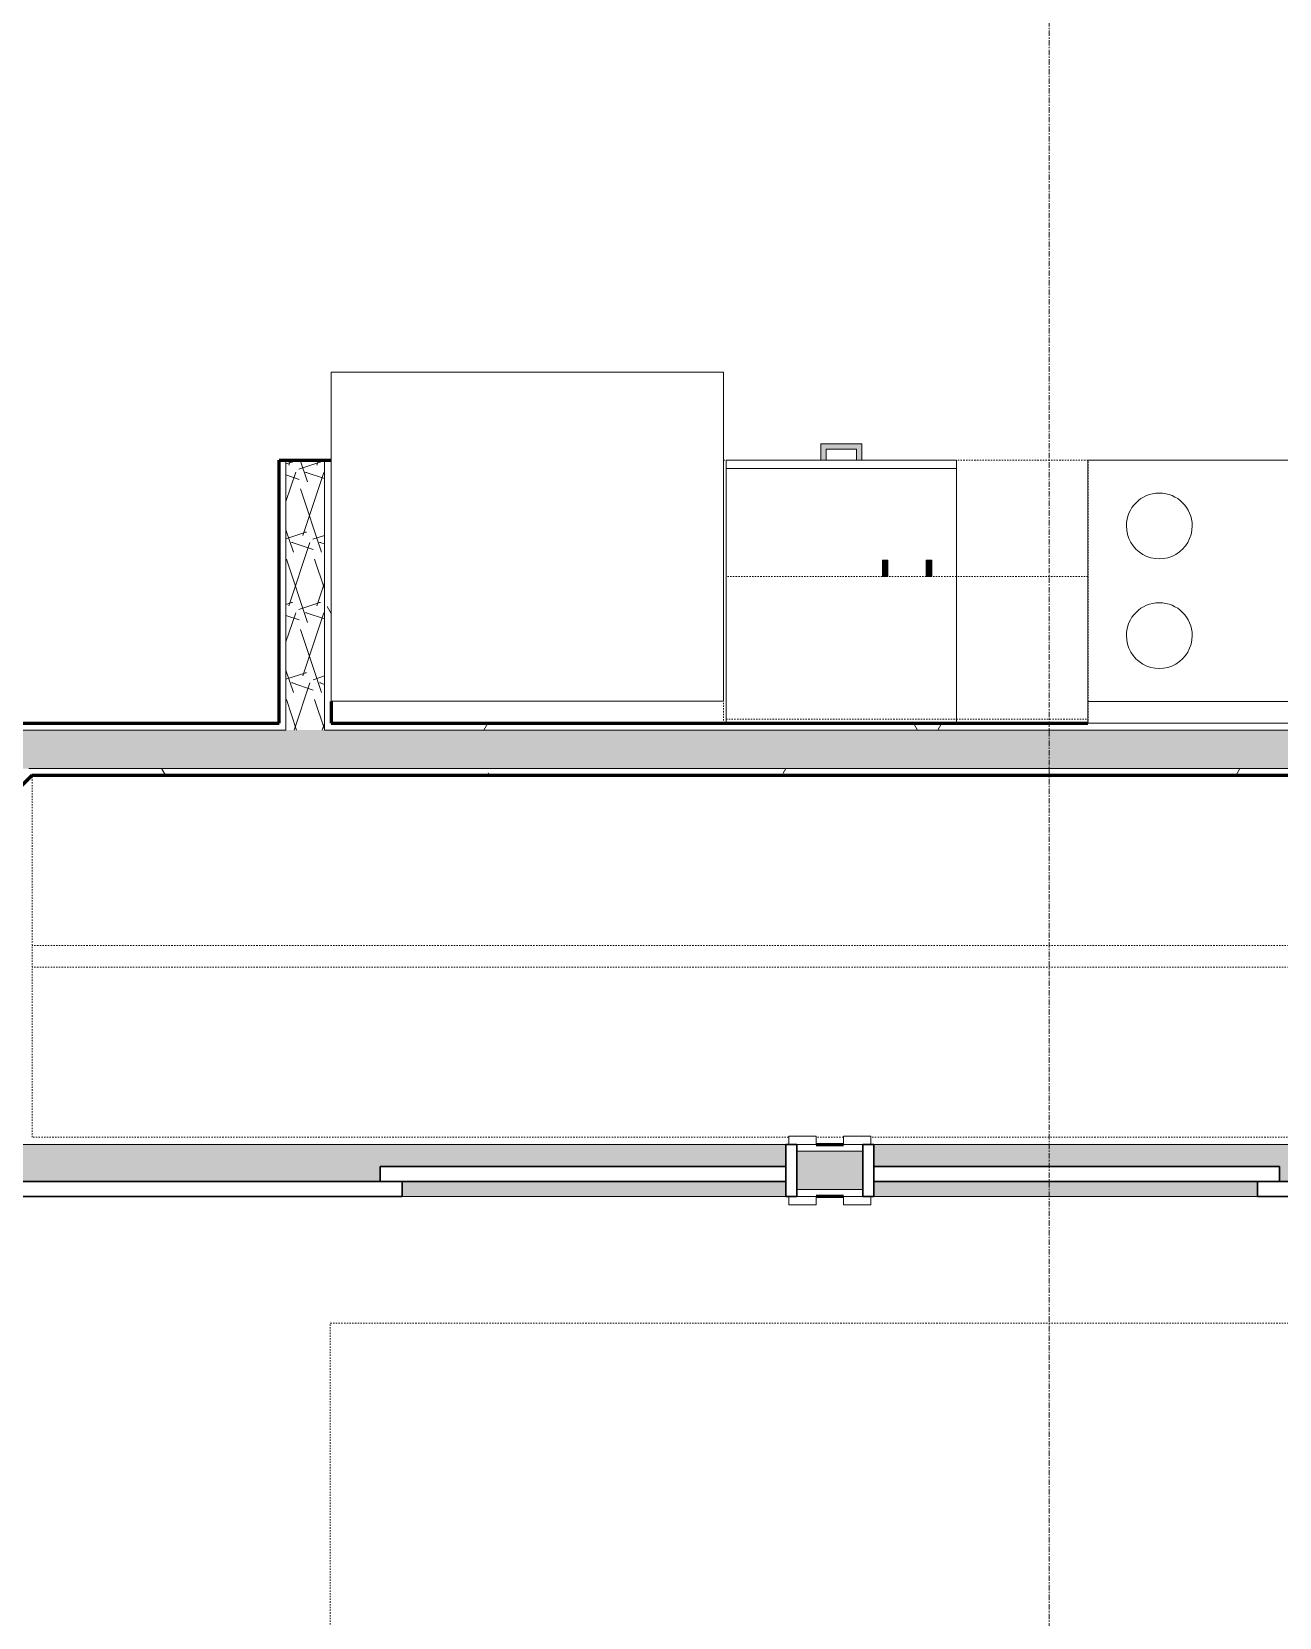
# Model space of a CAD drawing. Header units: inches. Extents: x -4169 to -1846, y 9706 to 12377.
# Drawn here: x -2266.1 to -2152.3, y 10509.2 to 10653.8 of the extents above; entities that cross this region are included whole.
import ezdxf

# ---------------------------------------------------------------- set-up
doc = ezdxf.new("R2010")
doc.units = ezdxf.units.IN
doc.header["$MEASUREMENT"] = 0
doc.linetypes.add('Dash', pattern=[0.25, 0.125, -0.125])
doc.linetypes.add('Grid Line 1_2_', pattern=[0.875, 0.5, -0.125, 0.125, -0.125])
for name, color, linetype, lineweight in [('0-1', 7, 'Continuous', 5), ('0-2', 50, 'Continuous', 18), ('A-DOOR-1', 250, 'Continuous', 9), ('A-DOOR-2', 90, 'Continuous', 30), ('A-DOOR-FRAM-1', 90, 'Continuous', 30), ('A-WALL-1', 8, 'Continuous', 5), ('A-WALL-4', 10, 'Continuous', 60), ('A-WALL-5', 50, 'Continuous', 18), ('A-WALL-PATT-1', 250, 'Continuous', 9), ('A-WALL-PATT-2', 253, 'Continuous', 9), ('I-FURN-1', 250, 'Continuous', 9), ('I-FURN-HDLN-1', 250, 'Dash', 9), ('Q-CASE-1', 9, 'Continuous', 9), ('Q-CASE-3', 250, 'Continuous', 9), ('Q-CASE-4', 250, 'Dash', 9), ('Q-CASE-5', 254, 'Continuous', 9), ('Q-CASE-HDLN-1', 250, 'Dash', 9), ('Q-SPCQ-1', 250, 'Continuous', 9), ('S-GRID-1', 1, 'Grid Line 1_2_', 9)]:
    doc.layers.add(name, color=color, linetype=linetype, lineweight=lineweight)
pattern_1 = [(0, (0, 0), (20.48, 5.12), [0.845, -14.515, 0.845, -14.515, -81.92]), (0, (0, 0), (20.48, 5.12), [-30.72, 0.845, -29.875, 0.845, -14.515, -35.84]), (0, (0, 0), (20.48, 5.12), [-76.8, 0.845, -9.395, 0.845, -24.755]), (120, (7.68, 2.56), (-14.67405, 15.1762003), [0.845, -14.515, 0.845, -14.515, -81.92]), (120, (7.68, 2.56), (-14.67405, 15.1762003), [-30.72, 0.845, -29.875, 0.845, -14.515, -35.84]), (120, (7.68, 2.56), (-14.67405, 15.1762003), [-76.8, 0.845, -9.395, 0.845, -24.755]), (240, (10.24, 12.8), (-5.80595, -20.2962003), [0.845, -14.515, 0.845, -14.515, -81.92]), (240, (10.24, 12.8), (-5.80595, -20.2962003), [-30.72, 0.845, -29.875, 0.845, -14.515, -35.84]), (240, (10.24, 12.8), (-5.80595, -20.2962003), [-76.8, 0.845, -9.395, 0.845, -24.755])]
pattern_2 = [(161.57, (0.32, 0.32), (-2.560496185, -0.000537386), [0, -18.214, 2.022, 0]), (18.43, (-0.32, 0.32), (-2.560496185, 0.000537386), [0, -18.214, 2.022, 0]), (108.43, (0.32, 0.32), (1.27922091, -6.400876726), [6.07, -14.166]), (71.57, (-0.32, 0.32), (1.27922091, 6.400876726), [6.07, -14.166])]

# ---------------------------------------------------------------- blocks, each defined once
blk = doc.blocks.new('SLIDING - FLUSH - 6-0 x 6-8-2636083-ENLARGED RCP - 2ND FLOOR PLAN')
at = {"layer": 'A-DOOR-1'}
for p, q in [((-36.25, 3), (-38.75, 3)), ((-38.75, 3), (-38.75, 2.25)), ((-36.25, 2.25), (-36.25, 3)), ((38.75, 3), (36.25, 3)), ((36.25, 3), (36.25, 2.25)), ((38.75, 2.25), (38.75, 3)), ((-38.75, 2.25), (-36.25, 2.25)), ((36.25, 2.25), (38.75, 2.25)), ((-36.25, -2.5), (-38.75, -2.5)), ((-38.75, -2.5), (-38.75, -3.25)), ((-36.25, -3.25), (-36.25, -2.5)), ((38.75, -2.5), (36.25, -2.5)), ((36.25, -2.5), (36.25, -3.25)), ((38.75, -3.25), (38.75, -2.5)), ((-38.75, -3.25), (-36.25, -3.25)), ((36.25, -3.25), (38.75, -3.25))]:
    blk.add_line(p, q, dxfattribs=at)
at = {"layer": 'A-DOOR-2'}
for p, q in [((1, 2.25), (-36, 2.25)), ((-36, 2.25), (-36, 0.875)), ((1, 0.875), (1, 2.25)), ((-36, 0.875), (1, 0.875)), ((36, 0.875), (-1, 0.875)), ((-1, 0.875), (-1, -0.5)), ((36, -0.5), (36, 0.875)), ((-1, -0.5), (36, -0.5))]:
    blk.add_line(p, q, dxfattribs=at)
at = {"layer": 'A-DOOR-FRAM-1'}
for p, q in [((-36, 2.25), (-37, 2.25)), ((-37, 2.25), (-37, -2.5)), ((-36, -2.5), (-36, 2.25)), ((36, 2.25), (36, -2.5)), ((37, 2.25), (36, 2.25)), ((37, -2.5), (37, 2.25)), ((-37, -2.5), (-36, -2.5)), ((36, -2.5), (37, -2.5))]:
    blk.add_line(p, q, dxfattribs=at)
blk = doc.blocks.new('OD_CW_Closet - OD_CW_Closet-2069095-ENLARGED RCP - 2ND FLOOR PLAN')
at = {"layer": 'Q-CASE-HDLN-1'}
for p, q in [((0.74, 9), (6.59, 9)), ((9.09, 9), (81.59, 9)), ((84.09, 9), (86.59, 9)), ((89.09, 9), (158.05, 9)), ((158.05, 9), (158.05, -24)), ((0.74, -22.35), (0.74, 7.65)), ((0.74, -6.5), (158.05, -6.5)), ((0.74, -8.5), (158.05, -8.5))]:
    blk.add_line(p, q, dxfattribs=at)
blk = doc.blocks.new('SLIDING - FLUSH - 6-0 x 6-8-2636082-ENLARGED RCP - 2ND FLOOR PLAN')
at = {"layer": 'A-DOOR-1'}
for p, q in [((-38.75, 3.25), (-36.25, 3.25)), ((-38.75, 2.5), (-38.75, 3.25)), ((-36.25, 3.25), (-36.25, 2.5)), ((36.25, 3.25), (38.75, 3.25)), ((36.25, 2.5), (36.25, 3.25)), ((38.75, 3.25), (38.75, 2.5)), ((-36.25, 2.5), (-38.75, 2.5)), ((38.75, 2.5), (36.25, 2.5)), ((-38.75, -2.25), (-36.25, -2.25)), ((-38.75, -3), (-38.75, -2.25)), ((-36.25, -2.25), (-36.25, -3)), ((36.25, -2.25), (38.75, -2.25)), ((36.25, -3), (36.25, -2.25)), ((38.75, -2.25), (38.75, -3)), ((-36.25, -3), (-38.75, -3)), ((38.75, -3), (36.25, -3))]:
    blk.add_line(p, q, dxfattribs=at)
at = {"layer": 'A-DOOR-2'}
for p, q in [((-1, 0.5), (36, 0.5)), ((-1, -0.875), (-1, 0.5)), ((36, 0.5), (36, -0.875)), ((-36, -0.875), (1, -0.875)), ((-36, -2.25), (-36, -0.875)), ((36, -0.875), (-1, -0.875)), ((1, -0.875), (1, -2.25)), ((1, -2.25), (-36, -2.25))]:
    blk.add_line(p, q, dxfattribs=at)
at = {"layer": 'A-DOOR-FRAM-1'}
for p, q in [((-37, 2.5), (-36, 2.5)), ((-37, -2.25), (-37, 2.5)), ((-36, 2.5), (-36, -2.25)), ((36, 2.5), (37, 2.5)), ((36, -2.25), (36, 2.5)), ((37, 2.5), (37, -2.25)), ((-36, -2.25), (-37, -2.25)), ((37, -2.25), (36, -2.25))]:
    blk.add_line(p, q, dxfattribs=at)
blk = doc.blocks.new('Refrigerator_-_Side-by-Side_6047 - 36_ X 30_-345559-ENLARGED RCP - 2ND FLOOR PLAN')
at = {"layer": 'Q-SPCQ-1'}
for p, q in [((17.87, 14.42), (-17.88, 14.42)), ((-17.88, 14.42), (-17.88, -15.58)), ((17.87, -15.58), (17.87, 14.42)), ((-17.88, -15.58), (17.87, -15.58))]:
    blk.add_line(p, q, dxfattribs=at)
blk = doc.blocks.new('Range - 24_ x 30_-2320547-ENLARGED RCP - 2ND FLOOR PLAN')
at = {"layer": 'Q-SPCQ-1'}
for p, q in [((30, 24), (0, 24)), ((0, 24), (0, 0)), ((30, 0), (30, 24)), ((0, 22), (30, 22)), ((0, 0), (30, 0))]:
    blk.add_line(p, q, dxfattribs=at)
for centre, radius, start, end in [((6.5, 16), 4.5, 360, 180), ((23.5, 16), 3, 360, 180), ((6.5, 16), 4.5, 180, 360), ((23.5, 16), 3, 180, 0), ((6.5, 6), 3.5, 360, 180), ((23.5, 6), 3, 360, 180), ((6.5, 6), 3.5, 180, 0), ((23.5, 6), 3, 180, 360)]:
    blk.add_arc(centre, radius, start, end, dxfattribs=at)
blk = doc.blocks.new('OD_CW_Countertop - OD_CW_Countertop-2374979-ENLARGED RCP - 2ND FLOOR PLAN')
at = {"layer": 'Q-CASE-HDLN-1'}
for p, q in [((0.74, 0), (9.61, 0)), ((10.11, 0), (12.86, 0)), ((13.36, 0), (33.99, 0)), ((63.99, 0), (72.61, 0)), ((73.11, 0), (75.86, 0)), ((76.36, 0), (93.61, 0)), ((94.11, 0), (96.86, 0)), ((97.36, 0), (114.61, 0)), ((115.11, 0), (117.86, 0)), ((118.36, 0), (126.96, 0)), ((0.74, -24), (0.74, -22))]:
    blk.add_line(p, q, dxfattribs=at)
blk = doc.blocks.new('Bed-Standard - King 78_ x 80_-1379907-ENLARGED RCP - 2ND FLOOR PLAN')
at = {"layer": 'I-FURN-1'}
for p, q in [((-28.31, 41.8), (49.69, 41.8)), ((-28.31, -38.2), (-28.31, 41.8)), ((49.69, 41.8), (49.69, -38.2)), ((49.69, -24.2), (-28.31, -17.63)), ((-25.31, -24.2), (46.69, -24.2)), ((-25.31, -36.2), (-25.31, -24.2)), ((46.69, -36.2), (46.69, -24.2)), ((-25.31, -36.2), (46.69, -36.2)), ((49.69, -38.2), (-28.31, -38.2))]:
    blk.add_line(p, q, dxfattribs=at)
at = {"layer": 'I-FURN-HDLN-1'}
for p, q in [((-64.31, 77.8), (73.69, 77.8)), ((-64.31, -38.2), (-64.31, 77.8)), ((73.69, 77.8), (73.69, -38.2))]:
    blk.add_line(p, q, dxfattribs=at)
blk = doc.blocks.new('Base Cabinet-Single Door - 12_-2213366-ENLARGED RCP - 2ND FLOOR PLAN')
at = {"layer": 'Q-CASE-4'}
for p, q in [((-5.26, 24), (-5.26, 0)), ((6.74, 24), (-5.26, 24)), ((6.74, 0), (6.74, 24)), ((-5.26, 0), (6.74, 0))]:
    blk.add_line(p, q, dxfattribs=at)
blk = doc.blocks.new('Base Cabinet 3 Drawer 230 - Base Cabinet 3 Drawer 230 21_-2578998-ENLARGED RCP - 2ND FLOOR PLAN')
at = {"layer": 'Q-CASE-5'}
blk.add_hatch(color=256, dxfattribs=at).paths.add_polyline_path([(2.61, 25), (2.61, 25.5), (-1.14, 25.5), (-1.14, 24), (-0.64, 24), (-0.64, 25), (2.11, 25), (2.11, 24), (2.61, 24)], flags=0)
at = {"layer": 'Q-CASE-3'}
for p, q in [((-1.14, 24), (-1.14, 25.5)), ((-1.14, 25.5), (2.61, 25.5)), ((2.11, 25), (-0.64, 25)), ((-0.64, 24), (-0.64, 25)), ((2.11, 24), (2.11, 25)), ((2.61, 25.5), (2.61, 24)), ((-9.76, 24), (11.24, 24)), ((-9.76, 23.25), (-9.76, 24)), ((11.24, 23.25), (-9.76, 23.25)), ((-9.76, 23.25), (-9.76, 0)), ((-1.14, 24), (-0.64, 24)), ((2.61, 24), (2.11, 24)), ((11.24, 24), (11.24, 23.25)), ((11.24, 0), (11.24, 23.25)), ((-9.76, 0), (11.24, 0))]:
    blk.add_line(p, q, dxfattribs=at)
blk = doc.blocks.new('300 Series Wall Hung Cabinet_302 - 33_ X 36_-2610350-ENLARGED RCP - 2ND FLOOR PLAN')
at = {"layer": 'Q-CASE-1'}
for points in [[(-2.25, -13.19), (-2.25, -14.69), (-1.76, -14.69), (-1.76, -13.19)], [(1.75, -13.19), (1.75, -14.69), (2.24, -14.69), (2.24, -13.19)]]:
    blk.add_hatch(color=256, dxfattribs=at).paths.add_polyline_path(points, flags=0)
at = {"layer": 'Q-CASE-3'}
for p, q in [((-1.76, -13.19), (-2.25, -13.19)), ((-2.25, -13.19), (-2.25, -14.69)), ((-1.76, -14.69), (-1.76, -13.19)), ((2.24, -13.19), (1.75, -13.19)), ((1.75, -13.19), (1.75, -14.69)), ((2.24, -14.69), (2.24, -13.19)), ((-2.25, -14.69), (-1.76, -14.69)), ((1.75, -14.69), (2.24, -14.69))]:
    blk.add_line(p, q, dxfattribs=at)
at = {"layer": 'Q-CASE-4'}
for p, q in [((16.5, -0.19), (-16.5, -0.19)), ((16.5, -13.19), (16.5, -0.19)), ((-16.5, -13.19), (16.5, -13.19))]:
    blk.add_line(p, q, dxfattribs=at)
blk = doc.blocks.new('CTR - 1st Phase - Unit Layouts_rvt-1-ENLARGED RCP - 2ND FLOOR PLAN')
at = {"layer": 'A-WALL-1'}
h = blk.add_hatch(color=256, dxfattribs=at)
h.paths.add_polyline_path([(-2232.32, 10547.6), (-2197.32, 10547.6), (-2197.32, 10548.98), (-2232.32, 10548.98)], flags=0)
h.paths.add_polyline_path([(-2269.32, 10548.98), (-2234.32, 10548.98), (-2234.32, 10550.35), (-2197.32, 10550.35), (-2197.32, 10552.35), (-2269.32, 10552.35), (-2269.32, 10551.73)], flags=0)
h = blk.add_hatch(color=256, dxfattribs=at)
h.paths.add_polyline_path([(-2169.78, 10547.6), (-2154.32, 10547.6), (-2154.32, 10548.98), (-2189.32, 10548.98), (-2189.32, 10547.6), (-2181.08, 10547.6)], flags=0)
h.paths.add_polyline_path([(-2152.32, 10548.98), (-2117.32, 10548.98), (-2117.32, 10552.35), (-2189.32, 10552.35), (-2189.32, 10550.35), (-2152.32, 10550.35)], flags=0)
at = {"layer": 'A-WALL-PATT-1'}
h = blk.add_hatch(dxfattribs=at)
h.set_pattern_fill('FP_1', color=256, style=0, pattern_type=2)
h.set_pattern_definition(pattern_1)
h.paths.add_polyline_path([(-2238.78, 10590.75), (-2238.78, 10614.75), (-2239.4, 10614.75), (-2239.4, 10590.75)], flags=0)
h = blk.add_hatch(dxfattribs=at)
h.set_pattern_fill('FP_1', color=256, style=0, pattern_type=2)
h.set_pattern_definition(pattern_1)
h.paths.add_polyline_path([(-2268.05, 10590.13), (-2242.9, 10590.13), (-2242.9, 10590.75), (-2268.05, 10590.75), (-2268.68, 10590.13)], flags=0)
h.paths.add_polyline_path([(-2139.78, 10590.13), (-2076.17, 10590.13), (-2076.17, 10590.75), (-2239.4, 10590.75), (-2239.4, 10590.13), (-2169.78, 10590.13)], flags=0)
h = blk.add_hatch(dxfattribs=at)
h.set_pattern_fill('FP_1', color=256, style=0, pattern_type=2)
h.set_pattern_definition(pattern_1)
h.paths.add_polyline_path([(-2169.78, 10586), (-2108.1, 10586), (-2108.1, 10586.63), (-2266.34, 10586.63), (-2266.97, 10586), (-2181.08, 10586)], flags=0)
h.paths.add_polyline_path([(-2094.19, 10586), (-2076.8, 10586), (-2076.8, 10586.63), (-2104.6, 10586.63), (-2104.6, 10586), (-2098.46, 10586)], flags=0)
h = blk.add_hatch(dxfattribs=at)
h.set_pattern_fill('FP_1', color=256, style=0, pattern_type=2)
h.set_pattern_definition(pattern_1)
h.paths.add_polyline_path([(-2300.36, 10551.73), (-2270.32, 10551.73), (-2270.32, 10552.35), (-2299.73, 10552.35)], flags=0)
h.paths.add_polyline_path([(-2196.32, 10551.73), (-2190.32, 10551.73), (-2190.32, 10552.35), (-2196.32, 10552.35)], flags=0)
h.paths.add_polyline_path([(-2104.6, 10551.73), (-2076.8, 10551.74), (-2076.8, 10552.35), (-2104.6, 10552.35)], flags=0)
h.paths.add_polyline_path([(-2113.55, 10551.73), (-2108.1, 10551.73), (-2108.1, 10552.35), (-2116.32, 10552.35), (-2116.32, 10551.73)], flags=0)
h = blk.add_hatch(dxfattribs=at)
h.set_pattern_fill('FP_1', color=256, style=0, pattern_type=2)
h.set_pattern_definition(pattern_1)
h.paths.add_polyline_path([(-2301.24, 10547.6), (-2270.32, 10547.6), (-2270.32, 10548.23), (-2303.86, 10548.23), (-2304.48, 10547.6)], flags=0)
h.paths.add_polyline_path([(-2104.6, 10547.6), (-2076.8, 10547.61), (-2076.8, 10548.23), (-2116.32, 10548.23), (-2116.32, 10547.6), (-2108.1, 10547.6)], flags=0)
h.paths.add_polyline_path([(-2194.57, 10547.6), (-2190.32, 10547.6), (-2190.32, 10548.23), (-2196.32, 10548.23), (-2196.32, 10547.6)], flags=0)
at = {"layer": 'A-WALL-PATT-2'}
h = blk.add_hatch(dxfattribs=at)
h.set_pattern_fill('FP_2', color=256, style=0, pattern_type=2)
h.set_pattern_definition(pattern_2)
h.paths.add_polyline_path([(-2242.9, 10590.13), (-2239.4, 10590.13), (-2239.4, 10614.75), (-2242.9, 10614.75), (-2242.9, 10590.75)], flags=0)
h = blk.add_hatch(dxfattribs=at)
h.set_pattern_fill('FP_2', color=256, style=0, pattern_type=2)
h.set_pattern_definition(pattern_2)
h.paths.add_polyline_path([(-2271.29, 10586.63), (-2076.17, 10586.63), (-2076.17, 10590.13), (-2267.79, 10590.13)], flags=0)
h = blk.add_hatch(dxfattribs=at)
h.set_pattern_fill('FP_2', color=256, style=0, pattern_type=2)
h.set_pattern_definition(pattern_2)
h.paths.add_polyline_path([(-2304.74, 10548.23), (-2270.32, 10548.23), (-2270.32, 10551.73), (-2301.24, 10551.73), (-2304.48, 10548.49)], flags=0)
h.paths.add_polyline_path([(-2196.32, 10548.23), (-2190.32, 10548.23), (-2190.32, 10551.73), (-2196.32, 10551.73)], flags=0)
h.paths.add_polyline_path([(-2076.8, 10548.23), (-2076.17, 10548.23), (-2076.17, 10551.73), (-2116.32, 10551.73), (-2116.32, 10548.23), (-2113.55, 10548.23)], flags=0)
at = {"layer": 'A-WALL-4'}
for p, q in [((-2243.53, 10590.75), (-2243.53, 10614.75)), ((-2243.53, 10614.75), (-2238.78, 10614.75)), ((-2238.78, 10592.75), (-2238.78, 10590.75)), ((-2268.05, 10590.75), (-2243.53, 10590.75)), ((-2238.78, 10590.75), (-2169.78, 10590.75)), ((-2266.08, 10586), (-2299.73, 10552.35)), ((-2108.72, 10586), (-2266.08, 10586)), ((-2194.57, 10552.35), (-2192.07, 10552.35)), ((-2192.07, 10547.6), (-2194.57, 10547.6))]:
    blk.add_line(p, q, dxfattribs=at)
at = {"layer": 'A-WALL-5'}
for p, q in [((-2242.9, 10590.75), (-2242.9, 10614.75)), ((-2239.4, 10590.75), (-2239.4, 10614.75)), ((-2242.9, 10590.13), (-2267.79, 10590.13)), ((-2242.9, 10590.75), (-2242.9, 10590.13)), ((-2239.4, 10590.75), (-2239.4, 10590.13)), ((-2076.17, 10590.13), (-2239.4, 10590.13)), ((-2108.1, 10586.63), (-2266.34, 10586.63)), ((-2197.32, 10552.35), (-2269.32, 10552.35)), ((-2117.32, 10552.35), (-2189.32, 10552.35)), ((-2190.32, 10551.73), (-2196.32, 10551.73)), ((-2190.32, 10548.23), (-2196.32, 10548.23)), ((-2232.32, 10547.6), (-2197.32, 10547.6)), ((-2189.32, 10547.6), (-2154.32, 10547.6))]:
    blk.add_line(p, q, dxfattribs=at)
at = {"layer": '0-2', "rotation": 180}
for name, p in [('Refrigerator_-_Side-by-Side_6047 - 36_ X 30_-345559-ENLARGED RCP - 2ND FLOOR PLAN', (-2220.9, 10607.18)), ('Range - 24_ x 30_-2320547-ENLARGED RCP - 2ND FLOOR PLAN', (-2139.78, 10614.75)), ('300 Series Wall Hung Cabinet_302 - 33_ X 36_-2610350-ENLARGED RCP - 2ND FLOOR PLAN', (-2186.28, 10590.94)), ('OD_CW_Closet - OD_CW_Closet-2069095-ENLARGED RCP - 2ND FLOOR PLAN', (-2107.99, 10562)), ('SLIDING - FLUSH - 6-0 x 6-8-2636083-ENLARGED RCP - 2ND FLOOR PLAN', (-2153.32, 10549.85))]:
    blk.add_blockref(name, p, dxfattribs=at)
at = {"layer": '0-2'}
for name, p in [('Base Cabinet 3 Drawer 230 - Base Cabinet 3 Drawer 230 21_-2578998-ENLARGED RCP - 2ND FLOOR PLAN', (-2193.01, 10590.75)), ('OD_CW_Countertop - OD_CW_Countertop-2374979-ENLARGED RCP - 2ND FLOOR PLAN', (-2203.76, 10614.75)), ('Base Cabinet-Single Door - 12_-2213366-ENLARGED RCP - 2ND FLOOR PLAN', (-2176.51, 10590.75)), ('SLIDING - FLUSH - 6-0 x 6-8-2636082-ENLARGED RCP - 2ND FLOOR PLAN', (-2233.32, 10549.85)), ('Bed-Standard - King 78_ x 80_-1379907-ENLARGED RCP - 2ND FLOOR PLAN', (-2174.55, 10458.26))]:
    blk.add_blockref(name, p, dxfattribs=at)
blk = doc.blocks.new('CTR - 1st Phase - Shell_rvt-1-ENLARGED RCP - 2ND FLOOR PLAN')
at = {"layer": 'S-GRID-1'}
blk.add_line((-2173.32, 9836.18), (-2173.32, 12344.54), dxfattribs=at)

msp = doc.modelspace()

# ---------------------------------------------------------------- block references
at = {"layer": '0-1'}
for name in ['CTR - 1st Phase - Shell_rvt-1-ENLARGED RCP - 2ND FLOOR PLAN', 'CTR - 1st Phase - Unit Layouts_rvt-1-ENLARGED RCP - 2ND FLOOR PLAN']:
    msp.add_blockref(name, (0, 0), dxfattribs=at)

doc.saveas('drawing.dxf')
